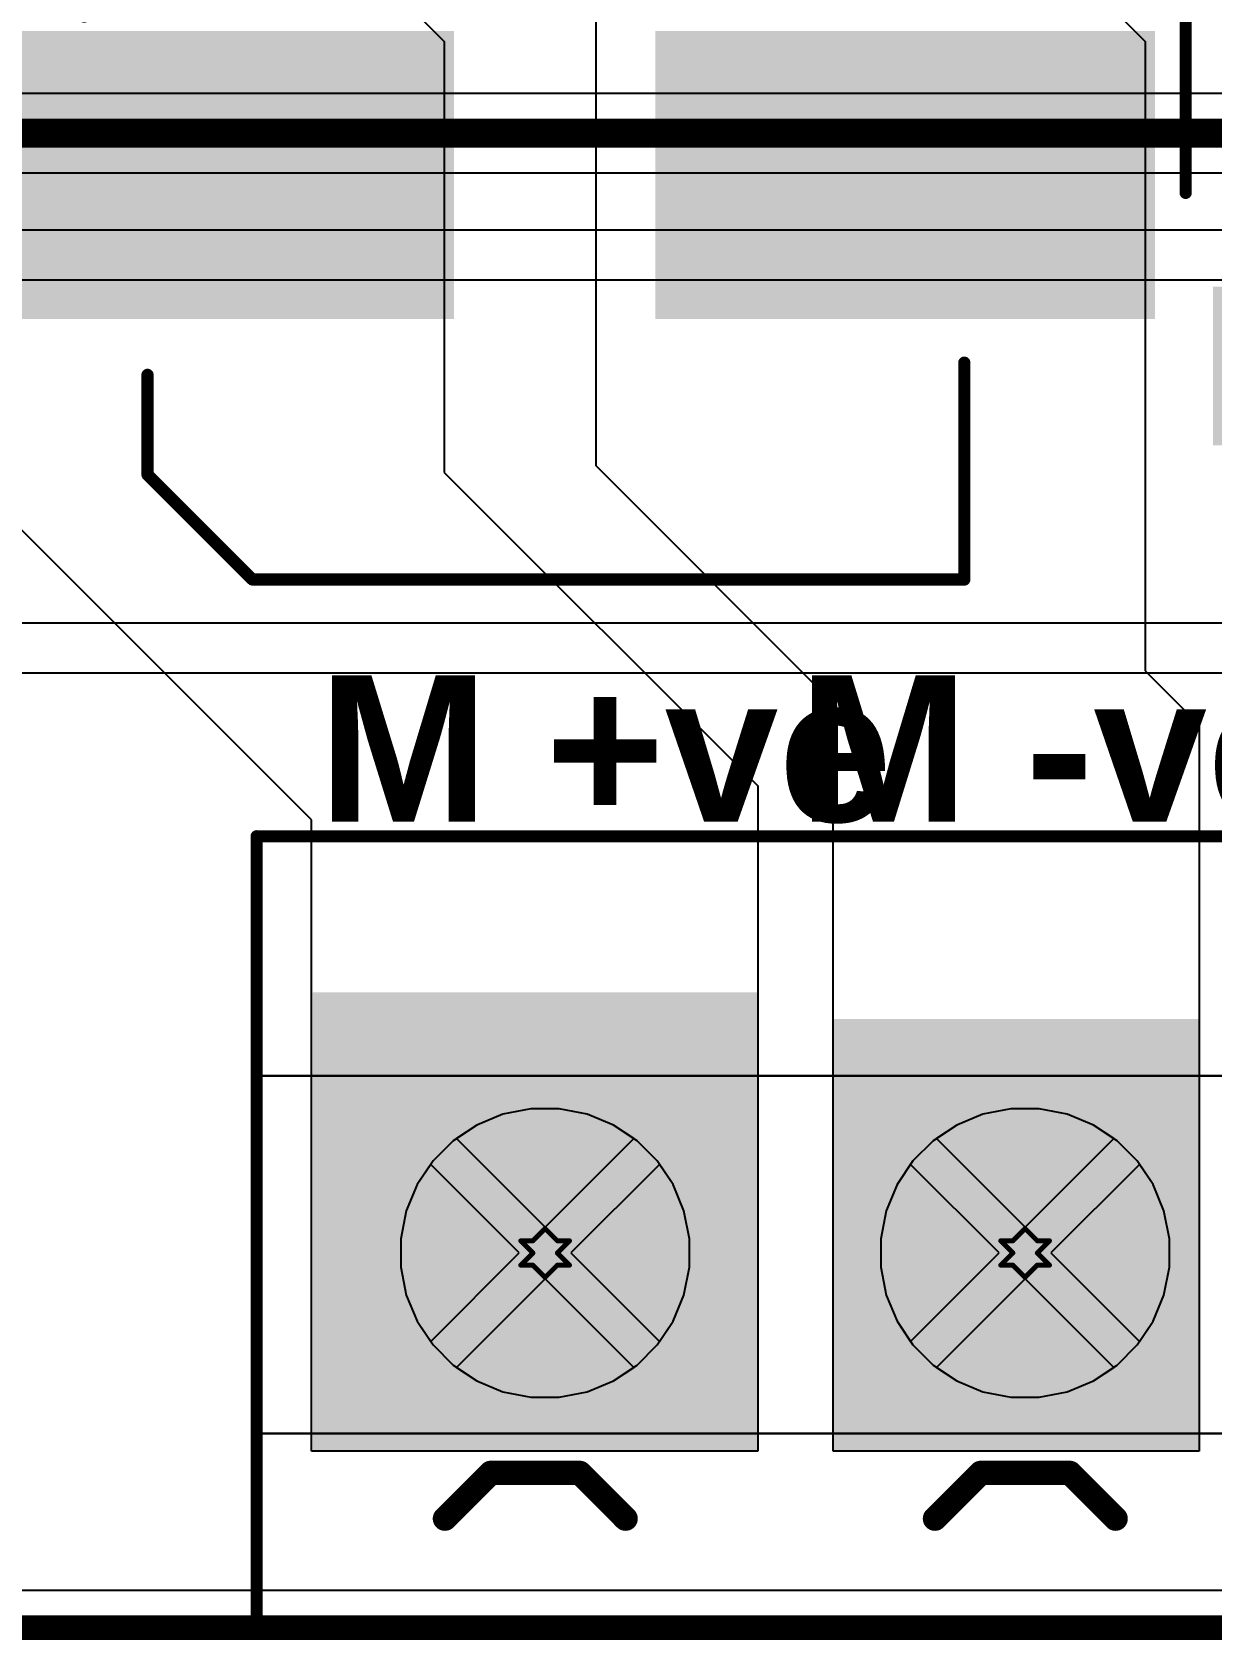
# Model space of a CAD drawing. Header units: inches. Extents: x 0 to 5401, y 0 to 5414.
# Drawn here: x 41.73 to 54.02, y -0.13 to 16.63 of the extents above; entities that cross this region are included whole.
import ezdxf

# ---------------------------------------------------------------- set-up
doc = ezdxf.new("R2010")
doc.units = ezdxf.units.IN
for name, color, linetype in [('Board Outline', 216, 'Continuous'), ('Bottom Layer', 5, 'Continuous'), ('Bottom Solder', 6, 'Continuous'), ('Drill Drawing', 1, 'Continuous'), ('Layer 1', 16, 'Continuous'), ('Layer 2', 76, 'Continuous'), ('Multi-Layer', 9, 'Continuous'), ('Pad Holes', 156, 'Continuous'), ('Top Layer', 1, 'Continuous'), ('Top Overlay', 2, 'Continuous'), ('Top Paste', 8, 'Continuous'), ('Top Solder', 216, 'Continuous')]:
    doc.layers.add(name, color=color, linetype=linetype)
doc.styles.add('Arial_Bold', font='', dxfattribs={"height": 0.2})
doc.styles.get('Arial_Bold').set_extended_font_data('Arial', bold=True)

# ---------------------------------------------------------------- blocks, each defined once
blk = doc.blocks.new('SOP_4_2_54_20')
at = {"layer": 'Top Layer'}
for points in [[(-3.85, 1.67), (-2.4, 1.67), (-2.4, 0.87), (-3.85, 0.87)], [(2.4, 1.67), (3.85, 1.67), (3.85, 0.87), (2.4, 0.87)], [(-3.85, -0.87), (-2.4, -0.87), (-2.4, -1.67), (-3.85, -1.67)], [(2.4, -0.87), (3.85, -0.87), (3.85, -1.67), (2.4, -1.67)]]:
    blk.add_hatch(color=1, dxfattribs=at).paths.add_polyline_path(points)
at = {"layer": 'Top Paste'}
for points in [[(-3.85, 1.67), (-2.4, 1.67), (-2.4, 0.87), (-3.85, 0.87)], [(2.4, 1.67), (3.85, 1.67), (3.85, 0.87), (2.4, 0.87)], [(-3.85, -0.87), (-2.4, -0.87), (-2.4, -1.67), (-3.85, -1.67)], [(2.4, -0.87), (3.85, -0.87), (3.85, -1.67), (2.4, -1.67)]]:
    blk.add_hatch(color=8, dxfattribs=at).paths.add_polyline_path(points)
at = {"layer": 'Top Solder'}
for points in [[(-3.952, 1.772), (-2.298, 1.772), (-2.298, 0.768), (-3.952, 0.768)], [(2.298, 1.772), (3.952, 1.772), (3.952, 0.768), (2.298, 0.768)], [(-3.952, -0.768), (-2.298, -0.768), (-2.298, -1.772), (-3.952, -1.772)], [(2.298, -0.768), (3.952, -0.768), (3.952, -1.772), (2.298, -1.772)]]:
    blk.add_hatch(color=216, dxfattribs=at).paths.add_polyline_path(points)
at = {"layer": 'Top Overlay'}
for points in [[(-1.321, 2.057, 0.127, 0.127, 0), (1.676, 2.057, 0.127, 0.127, 0)], [(-4.14, 1.473, 0.127, 0.127, 0), (-4.013, 1.346, 0.127, 0.127, 0)], [(-4.14, 1.473, 0.127, 0.127, 0), (-4.14, 1.219, 0.127, 0.127, 0)], [(-4.013, 1.346, 0.127, 0.127, 0), (-4.14, 1.219, 0.127, 0.127, 0)], [(-1.321, -2.057, 0.127, 0.127, 0), (1.676, -2.057, 0.127, 0.127, 0)]]:
    blk.add_lwpolyline(points, format="xyseb", dxfattribs=at)
for points in [[(-1.353, 2.057, 0.0635, 0.0635, 1), (-1.289, 2.057, 0.0635, 0.0635, 1)], [(1.645, 2.057, 0.0635, 0.0635, 1), (1.708, 2.057, 0.0635, 0.0635, 1)], [(-4.172, 1.473, 0.0635, 0.0635, 1), (-4.108, 1.473, 0.0635, 0.0635, 1)], [(-4.172, 1.473, 0.0635, 0.0635, 1), (-4.108, 1.473, 0.0635, 0.0635, 1)], [(-4.045, 1.346, 0.0635, 0.0635, 1), (-3.981, 1.346, 0.0635, 0.0635, 1)], [(-4.045, 1.346, 0.0635, 0.0635, 1), (-3.981, 1.346, 0.0635, 0.0635, 1)], [(-4.172, 1.219, 0.0635, 0.0635, 1), (-4.108, 1.219, 0.0635, 0.0635, 1)], [(-4.172, 1.219, 0.0635, 0.0635, 1), (-4.108, 1.219, 0.0635, 0.0635, 1)], [(-1.353, -2.057, 0.0635, 0.0635, 1), (-1.289, -2.057, 0.0635, 0.0635, 1)], [(1.645, -2.057, 0.0635, 0.0635, 1), (1.708, -2.057, 0.0635, 0.0635, 1)]]:
    blk.add_lwpolyline(points, format="xyseb", close=True, dxfattribs=at)
blk = doc.blocks.new('WJ127_5_0_5P_184')
at = {"layer": 'Bottom Layer'}
h = blk.add_hatch(color=5, dxfattribs=at)
edge = h.paths.add_edge_path()
edge.add_arc((-10, 0), 1.25, 0, 360)
h = blk.add_hatch(color=5, dxfattribs=at)
edge = h.paths.add_edge_path()
edge.add_arc((-5, 0), 1.25, 0, 360)
h = blk.add_hatch(color=5, dxfattribs=at)
edge = h.paths.add_edge_path()
edge.add_arc((0, 0), 1.25, 0, 360)
h = blk.add_hatch(color=5, dxfattribs=at)
edge = h.paths.add_edge_path()
edge.add_arc((5, 0), 1.25, 0, 360)
h = blk.add_hatch(color=5, dxfattribs=at)
edge = h.paths.add_edge_path()
edge.add_arc((10, 0), 1.25, 0, 360)
at = {"layer": 'Bottom Solder'}
h = blk.add_hatch(color=6, dxfattribs=at)
edge = h.paths.add_edge_path()
edge.add_arc((-10, 0), 1.352, 0, 360)
h = blk.add_hatch(color=6, dxfattribs=at)
edge = h.paths.add_edge_path()
edge.add_arc((-5, 0), 1.352, 0, 360)
h = blk.add_hatch(color=6, dxfattribs=at)
edge = h.paths.add_edge_path()
edge.add_arc((0, 0), 1.352, 0, 360)
h = blk.add_hatch(color=6, dxfattribs=at)
edge = h.paths.add_edge_path()
edge.add_arc((5, 0), 1.352, 0, 360)
h = blk.add_hatch(color=6, dxfattribs=at)
edge = h.paths.add_edge_path()
edge.add_arc((10, 0), 1.352, 0, 360)
at = {"layer": 'Layer 1'}
h = blk.add_hatch(color=16, dxfattribs=at)
edge = h.paths.add_edge_path()
edge.add_arc((-10, 0), 1.25, 0, 360)
h = blk.add_hatch(color=16, dxfattribs=at)
edge = h.paths.add_edge_path()
edge.add_arc((-5, 0), 1.25, 0, 360)
h = blk.add_hatch(color=16, dxfattribs=at)
edge = h.paths.add_edge_path()
edge.add_arc((0, 0), 1.25, 0, 360)
h = blk.add_hatch(color=16, dxfattribs=at)
edge = h.paths.add_edge_path()
edge.add_arc((5, 0), 1.25, 0, 360)
h = blk.add_hatch(color=16, dxfattribs=at)
edge = h.paths.add_edge_path()
edge.add_arc((10, 0), 1.25, 0, 360)
at = {"layer": 'Layer 2'}
h = blk.add_hatch(color=76, dxfattribs=at)
edge = h.paths.add_edge_path()
edge.add_arc((-10, 0), 1.25, 0, 360)
h = blk.add_hatch(color=76, dxfattribs=at)
edge = h.paths.add_edge_path()
edge.add_arc((-5, 0), 1.25, 0, 360)
h = blk.add_hatch(color=76, dxfattribs=at)
edge = h.paths.add_edge_path()
edge.add_arc((0, 0), 1.25, 0, 360)
h = blk.add_hatch(color=76, dxfattribs=at)
edge = h.paths.add_edge_path()
edge.add_arc((5, 0), 1.25, 0, 360)
h = blk.add_hatch(color=76, dxfattribs=at)
edge = h.paths.add_edge_path()
edge.add_arc((10, 0), 1.25, 0, 360)
at = {"layer": 'Multi-Layer'}
h = blk.add_hatch(color=9, dxfattribs=at)
edge = h.paths.add_edge_path()
edge.add_arc((-10, 0), 1.25, 0, 360)
h = blk.add_hatch(color=9, dxfattribs=at)
edge = h.paths.add_edge_path()
edge.add_arc((-5, 0), 1.25, 0, 360)
h = blk.add_hatch(color=9, dxfattribs=at)
edge = h.paths.add_edge_path()
edge.add_arc((0, 0), 1.25, 0, 360)
h = blk.add_hatch(color=9, dxfattribs=at)
edge = h.paths.add_edge_path()
edge.add_arc((5, 0), 1.25, 0, 360)
h = blk.add_hatch(color=9, dxfattribs=at)
edge = h.paths.add_edge_path()
edge.add_arc((10, 0), 1.25, 0, 360)
at = {"layer": 'Pad Holes'}
h = blk.add_hatch(color=7, dxfattribs=at)
edge = h.paths.add_edge_path()
edge.add_arc((-10, 0), 0.65, 0, 360)
h = blk.add_hatch(color=7, dxfattribs=at)
edge = h.paths.add_edge_path()
edge.add_arc((-5, 0), 0.65, 0, 360)
h = blk.add_hatch(color=7, dxfattribs=at)
edge = h.paths.add_edge_path()
edge.add_arc((0, 0), 0.65, 0, 360)
h = blk.add_hatch(color=7, dxfattribs=at)
edge = h.paths.add_edge_path()
edge.add_arc((5, 0), 0.65, 0, 360)
h = blk.add_hatch(color=7, dxfattribs=at)
edge = h.paths.add_edge_path()
edge.add_arc((10, 0), 0.65, 0, 360)
at = {"layer": 'Top Layer'}
h = blk.add_hatch(color=1, dxfattribs=at)
edge = h.paths.add_edge_path()
edge.add_arc((-10, 0), 1.25, 0, 360)
h = blk.add_hatch(color=1, dxfattribs=at)
edge = h.paths.add_edge_path()
edge.add_arc((-5, 0), 1.25, 0, 360)
h = blk.add_hatch(color=1, dxfattribs=at)
edge = h.paths.add_edge_path()
edge.add_arc((0, 0), 1.25, 0, 360)
h = blk.add_hatch(color=1, dxfattribs=at)
edge = h.paths.add_edge_path()
edge.add_arc((5, 0), 1.25, 0, 360)
h = blk.add_hatch(color=1, dxfattribs=at)
edge = h.paths.add_edge_path()
edge.add_arc((10, 0), 1.25, 0, 360)
at = {"layer": 'Top Solder'}
h = blk.add_hatch(color=216, dxfattribs=at)
edge = h.paths.add_edge_path()
edge.add_arc((-10, 0), 1.352, 0, 360)
h = blk.add_hatch(color=216, dxfattribs=at)
edge = h.paths.add_edge_path()
edge.add_arc((-5, 0), 1.352, 0, 360)
h = blk.add_hatch(color=216, dxfattribs=at)
edge = h.paths.add_edge_path()
edge.add_arc((0, 0), 1.352, 0, 360)
h = blk.add_hatch(color=216, dxfattribs=at)
edge = h.paths.add_edge_path()
edge.add_arc((5, 0), 1.352, 0, 360)
h = blk.add_hatch(color=216, dxfattribs=at)
edge = h.paths.add_edge_path()
edge.add_arc((10, 0), 1.352, 0, 360)
at = {"layer": 'Top Overlay'}
for points in [[(-13.005, 4.343, 0.127, 0.127, 0), (12.548, 4.343, 0.127, 0.127, 0)], [(-13.005, -3.912, 0.127, 0.127, 0), (-13.005, 4.343, 0.127, 0.127, 0)], [(12.548, -3.912, 0.127, 0.127, 0), (12.548, 4.343, 0.127, 0.127, 0)], [(-11.044, -2.769, 0.254, 0.254, 0), (-10.567, -2.292, 0.254, 0.254, 0)], [(-10.567, -2.292, 0.254, 0.254, 0), (-9.638, -2.292, 0.254, 0.254, 0)], [(-9.638, -2.292, 0.254, 0.254, 0), (-9.162, -2.769, 0.254, 0.254, 0)], [(-5.938, -2.769, 0.254, 0.254, 0), (-5.461, -2.292, 0.254, 0.254, 0)], [(-5.461, -2.292, 0.254, 0.254, 0), (-4.533, -2.292, 0.254, 0.254, 0)], [(-4.533, -2.292, 0.254, 0.254, 0), (-4.056, -2.769, 0.254, 0.254, 0)], [(-0.833, -2.769, 0.254, 0.254, 0), (-0.356, -2.292, 0.254, 0.254, 0)], [(-0.356, -2.292, 0.254, 0.254, 0), (0.572, -2.292, 0.254, 0.254, 0)], [(0.572, -2.292, 0.254, 0.254, 0), (1.049, -2.769, 0.254, 0.254, 0)], [(4.109, -2.769, 0.254, 0.254, 0), (4.586, -2.292, 0.254, 0.254, 0)], [(4.586, -2.292, 0.254, 0.254, 0), (5.514, -2.292, 0.254, 0.254, 0)], [(5.514, -2.292, 0.254, 0.254, 0), (5.991, -2.769, 0.254, 0.254, 0)], [(9.138, -2.769, 0.254, 0.254, 0), (9.615, -2.292, 0.254, 0.254, 0)], [(9.615, -2.292, 0.254, 0.254, 0), (10.543, -2.292, 0.254, 0.254, 0)], [(10.543, -2.292, 0.254, 0.254, 0), (11.02, -2.769, 0.254, 0.254, 0)], [(-13.005, -3.912, 0.127, 0.127, 0), (12.548, -3.912, 0.127, 0.127, 0)]]:
    blk.add_lwpolyline(points, format="xyseb", dxfattribs=at)
for points in [[(-13.037, 4.343, 0.0635, 0.0635, 1), (-12.973, 4.343, 0.0635, 0.0635, 1)], [(-13.037, 4.343, 0.0635, 0.0635, 1), (-12.973, 4.343, 0.0635, 0.0635, 1)], [(12.516, 4.343, 0.0635, 0.0635, 1), (12.579, 4.343, 0.0635, 0.0635, 1)], [(12.516, 4.343, 0.0635, 0.0635, 1), (12.579, 4.343, 0.0635, 0.0635, 1)], [(-10.63, -2.292, 0.127, 0.127, 1), (-10.503, -2.292, 0.127, 0.127, 1)], [(-10.63, -2.292, 0.127, 0.127, 1), (-10.503, -2.292, 0.127, 0.127, 1)], [(-9.702, -2.292, 0.127, 0.127, 1), (-9.575, -2.292, 0.127, 0.127, 1)], [(-9.702, -2.292, 0.127, 0.127, 1), (-9.575, -2.292, 0.127, 0.127, 1)], [(-5.525, -2.292, 0.127, 0.127, 1), (-5.398, -2.292, 0.127, 0.127, 1)], [(-5.525, -2.292, 0.127, 0.127, 1), (-5.398, -2.292, 0.127, 0.127, 1)], [(-4.597, -2.292, 0.127, 0.127, 1), (-4.47, -2.292, 0.127, 0.127, 1)], [(-4.597, -2.292, 0.127, 0.127, 1), (-4.47, -2.292, 0.127, 0.127, 1)], [(-0.42, -2.292, 0.127, 0.127, 1), (-0.293, -2.292, 0.127, 0.127, 1)], [(-0.42, -2.292, 0.127, 0.127, 1), (-0.293, -2.292, 0.127, 0.127, 1)], [(0.509, -2.292, 0.127, 0.127, 1), (0.636, -2.292, 0.127, 0.127, 1)], [(0.509, -2.292, 0.127, 0.127, 1), (0.636, -2.292, 0.127, 0.127, 1)], [(4.522, -2.292, 0.127, 0.127, 1), (4.649, -2.292, 0.127, 0.127, 1)], [(4.522, -2.292, 0.127, 0.127, 1), (4.649, -2.292, 0.127, 0.127, 1)], [(5.45, -2.292, 0.127, 0.127, 1), (5.577, -2.292, 0.127, 0.127, 1)], [(5.45, -2.292, 0.127, 0.127, 1), (5.577, -2.292, 0.127, 0.127, 1)], [(9.551, -2.292, 0.127, 0.127, 1), (9.678, -2.292, 0.127, 0.127, 1)], [(9.551, -2.292, 0.127, 0.127, 1), (9.678, -2.292, 0.127, 0.127, 1)], [(10.48, -2.292, 0.127, 0.127, 1), (10.607, -2.292, 0.127, 0.127, 1)], [(10.48, -2.292, 0.127, 0.127, 1), (10.607, -2.292, 0.127, 0.127, 1)], [(-11.107, -2.769, 0.127, 0.127, 1), (-10.98, -2.769, 0.127, 0.127, 1)], [(-9.225, -2.769, 0.127, 0.127, 1), (-9.098, -2.769, 0.127, 0.127, 1)], [(-6.002, -2.769, 0.127, 0.127, 1), (-5.875, -2.769, 0.127, 0.127, 1)], [(-4.12, -2.769, 0.127, 0.127, 1), (-3.993, -2.769, 0.127, 0.127, 1)], [(-0.896, -2.769, 0.127, 0.127, 1), (-0.769, -2.769, 0.127, 0.127, 1)], [(0.985, -2.769, 0.127, 0.127, 1), (1.112, -2.769, 0.127, 0.127, 1)], [(4.045, -2.769, 0.127, 0.127, 1), (4.172, -2.769, 0.127, 0.127, 1)], [(5.927, -2.769, 0.127, 0.127, 1), (6.054, -2.769, 0.127, 0.127, 1)], [(9.075, -2.769, 0.127, 0.127, 1), (9.202, -2.769, 0.127, 0.127, 1)], [(10.956, -2.769, 0.127, 0.127, 1), (11.083, -2.769, 0.127, 0.127, 1)], [(-13.037, -3.912, 0.0635, 0.0635, 1), (-12.973, -3.912, 0.0635, 0.0635, 1)], [(-13.037, -3.912, 0.0635, 0.0635, 1), (-12.973, -3.912, 0.0635, 0.0635, 1)], [(12.516, -3.912, 0.0635, 0.0635, 1), (12.579, -3.912, 0.0635, 0.0635, 1)], [(12.516, -3.912, 0.0635, 0.0635, 1), (12.579, -3.912, 0.0635, 0.0635, 1)]]:
    blk.add_lwpolyline(points, format="xyseb", close=True, dxfattribs=at)
blk = doc.blocks.new('UWX1E101MCL1GB__270')
at = {"layer": 'Top Layer'}
for points in [[(-1.15, 1.4), (-1.15, -1.4), (-6.15, -1.4), (-6.15, 1.4)], [(6.15, 1.4), (6.15, -1.4), (1.15, -1.4), (1.15, 1.4)]]:
    blk.add_hatch(color=1, dxfattribs=at).paths.add_polyline_path(points)
at = {"layer": 'Top Paste'}
for points in [[(-1.15, 1.4), (-1.15, -1.4), (-6.15, -1.4), (-6.15, 1.4)], [(6.15, 1.4), (6.15, -1.4), (1.15, -1.4), (1.15, 1.4)]]:
    blk.add_hatch(color=8, dxfattribs=at).paths.add_polyline_path(points)
at = {"layer": 'Top Solder'}
for points in [[(-1.048, 1.502), (-1.048, -1.502), (-6.252, -1.502), (-6.252, 1.502)], [(6.252, 1.502), (6.252, -1.502), (1.048, -1.502), (1.048, 1.502)]]:
    blk.add_hatch(color=216, dxfattribs=at).paths.add_polyline_path(points)
at = {"layer": 'Top Overlay'}
for points in [[(-4.242, 3.124, 0.127, 0.127, 0), (-3.15, 4.216, 0.127, 0.127, 0)], [(-3.15, 4.216, 0.127, 0.127, 0), (4.267, 4.216, 0.127, 0.127, 0)], [(4.267, 1.956, 0.127, 0.127, 0), (4.267, 4.216, 0.127, 0.127, 0)], [(-4.242, 2.083, 0.127, 0.127, 0), (-4.242, 3.124, 0.127, 0.127, 0)], [(-4.902, 1.651, 0.127, 0.127, 0), (-4.902, 2.261, 0.127, 0.127, 0)], [(-5.207, 1.956, 0.127, 0.127, 0), (-4.597, 1.956, 0.127, 0.127, 0)], [(4.267, -4.216, 0.127, 0.127, 0), (4.267, -1.956, 0.127, 0.127, 0)], [(-4.242, -3.124, 0.127, 0.127, 0), (-4.242, -2.083, 0.127, 0.127, 0)], [(-4.242, -3.124, 0.127, 0.127, 0), (-3.15, -4.216, 0.127, 0.127, 0)], [(-3.15, -4.216, 0.127, 0.127, 0), (4.267, -4.216, 0.127, 0.127, 0)]]:
    blk.add_lwpolyline(points, format="xyseb", dxfattribs=at)
for points in [[(-3.181, 4.216, 0.0635, 0.0635, 1), (-3.118, 4.216, 0.0635, 0.0635, 1)], [(-3.181, 4.216, 0.0635, 0.0635, 1), (-3.118, 4.216, 0.0635, 0.0635, 1)], [(4.235, 4.216, 0.0635, 0.0635, 1), (4.299, 4.216, 0.0635, 0.0635, 1)], [(4.235, 4.216, 0.0635, 0.0635, 1), (4.299, 4.216, 0.0635, 0.0635, 1)], [(-4.274, 3.124, 0.0635, 0.0635, 1), (-4.21, 3.124, 0.0635, 0.0635, 1)], [(-4.274, 3.124, 0.0635, 0.0635, 1), (-4.21, 3.124, 0.0635, 0.0635, 1)], [(-4.934, 2.261, 0.0635, 0.0635, 1), (-4.87, 2.261, 0.0635, 0.0635, 1)], [(-5.239, 1.956, 0.0635, 0.0635, 1), (-5.175, 1.956, 0.0635, 0.0635, 1)], [(-4.629, 1.956, 0.0635, 0.0635, 1), (-4.566, 1.956, 0.0635, 0.0635, 1)], [(-4.274, 2.083, 0.0635, 0.0635, 1), (-4.21, 2.083, 0.0635, 0.0635, 1)], [(4.235, 1.956, 0.0635, 0.0635, 1), (4.299, 1.956, 0.0635, 0.0635, 1)], [(-4.934, 1.651, 0.0635, 0.0635, 1), (-4.87, 1.651, 0.0635, 0.0635, 1)], [(4.235, -1.956, 0.0635, 0.0635, 1), (4.299, -1.956, 0.0635, 0.0635, 1)], [(-4.274, -2.083, 0.0635, 0.0635, 1), (-4.21, -2.083, 0.0635, 0.0635, 1)], [(-4.274, -3.124, 0.0635, 0.0635, 1), (-4.21, -3.124, 0.0635, 0.0635, 1)], [(-4.274, -3.124, 0.0635, 0.0635, 1), (-4.21, -3.124, 0.0635, 0.0635, 1)], [(-3.181, -4.216, 0.0635, 0.0635, 1), (-3.118, -4.216, 0.0635, 0.0635, 1)], [(-3.181, -4.216, 0.0635, 0.0635, 1), (-3.118, -4.216, 0.0635, 0.0635, 1)], [(4.235, -4.216, 0.0635, 0.0635, 1), (4.299, -4.216, 0.0635, 0.0635, 1)], [(4.235, -4.216, 0.0635, 0.0635, 1), (4.299, -4.216, 0.0635, 0.0635, 1)]]:
    blk.add_lwpolyline(points, format="xyseb", close=True, dxfattribs=at)

msp = doc.modelspace()

# ---------------------------------------------------------------- hatches: boundary and pattern name
at = {"layer": 'Top Layer'}
for points in [[(44.649, 1.84), (49.285, 1.84), (49.285, 6.621), (44.649, 6.621)], [(50.072, 1.84), (53.882, 1.84), (53.882, 6.342), (50.072, 6.342)]]:
    msp.add_hatch(color=1, dxfattribs=at).paths.add_polyline_path(points)

# ---------------------------------------------------------------- linework, layer by layer
at = {"layer": 'Board Outline'}
msp.add_lwpolyline([(0, 0, 0.254, 0.254, 0), (150, 0, 0.254, 0.254, 0)], format="xyseb", dxfattribs=at)
at = {"layer": 'Bottom Layer'}
for p, q in [((142.792, 15.991), (38.513, 15.991)), ((38.341, 15.162), (142.964, 15.162)), ((44.065, 2.024), (44.065, 5.753)), ((44.065, 5.753), (69.618, 5.753)), ((69.618, 5.753), (44.065, 5.753)), ((44.065, 5.753), (44.065, 2.024)), ((69.618, 2.024), (44.065, 2.024)), ((44.065, 2.024), (69.618, 2.024)), ((145.483, 0.388), (4.517, 0.388))]:
    msp.add_line(p, q, dxfattribs=at)
msp.add_lwpolyline([(38.341, 15.576, 0.305, 0.305, 0), (142.964, 15.576, 0.305, 0.305, 0)], format="xyseb", dxfattribs=at)
at = {"layer": 'Drill Drawing'}
for points in [[(46.816, 4.032, 0.0508, 0.0508, 0), (46.943, 3.905, 0.0508, 0.0508, 0)], [(46.816, 4.032, 0.0508, 0.0508, 0), (46.943, 4.032, 0.0508, 0.0508, 0)], [(46.943, 4.032, 0.0508, 0.0508, 0), (47.07, 4.159, 0.0508, 0.0508, 0)], [(47.07, 4.159, 0.0508, 0.0508, 0), (47.197, 4.032, 0.0508, 0.0508, 0)], [(47.197, 4.032, 0.0508, 0.0508, 0), (47.324, 4.032, 0.0508, 0.0508, 0)], [(47.197, 3.905, 0.0508, 0.0508, 0), (47.324, 4.032, 0.0508, 0.0508, 0)], [(51.816, 4.032, 0.0508, 0.0508, 0), (51.943, 3.905, 0.0508, 0.0508, 0)], [(51.816, 4.032, 0.0508, 0.0508, 0), (51.943, 4.032, 0.0508, 0.0508, 0)], [(51.943, 4.032, 0.0508, 0.0508, 0), (52.07, 4.159, 0.0508, 0.0508, 0)], [(52.07, 4.159, 0.0508, 0.0508, 0), (52.197, 4.032, 0.0508, 0.0508, 0)], [(52.197, 4.032, 0.0508, 0.0508, 0), (52.324, 4.032, 0.0508, 0.0508, 0)], [(52.197, 3.905, 0.0508, 0.0508, 0), (52.324, 4.032, 0.0508, 0.0508, 0)], [(46.816, 3.778, 0.0508, 0.0508, 0), (46.943, 3.905, 0.0508, 0.0508, 0)], [(47.197, 3.905, 0.0508, 0.0508, 0), (47.324, 3.778, 0.0508, 0.0508, 0)], [(51.816, 3.778, 0.0508, 0.0508, 0), (51.943, 3.905, 0.0508, 0.0508, 0)], [(52.197, 3.905, 0.0508, 0.0508, 0), (52.324, 3.778, 0.0508, 0.0508, 0)], [(46.816, 3.778, 0.0508, 0.0508, 0), (46.943, 3.778, 0.0508, 0.0508, 0)], [(46.943, 3.778, 0.0508, 0.0508, 0), (47.07, 3.651, 0.0508, 0.0508, 0)], [(47.07, 3.651, 0.0508, 0.0508, 0), (47.197, 3.778, 0.0508, 0.0508, 0)], [(47.197, 3.778, 0.0508, 0.0508, 0), (47.324, 3.778, 0.0508, 0.0508, 0)], [(51.816, 3.778, 0.0508, 0.0508, 0), (51.943, 3.778, 0.0508, 0.0508, 0)], [(51.943, 3.778, 0.0508, 0.0508, 0), (52.07, 3.651, 0.0508, 0.0508, 0)], [(52.07, 3.651, 0.0508, 0.0508, 0), (52.197, 3.778, 0.0508, 0.0508, 0)], [(52.197, 3.778, 0.0508, 0.0508, 0), (52.324, 3.778, 0.0508, 0.0508, 0)]]:
    msp.add_lwpolyline(points, format="xyseb", dxfattribs=at)
for points in [[(46.803, 4.032, 0.0254, 0.0254, 1), (46.829, 4.032, 0.0254, 0.0254, 1)], [(46.803, 4.032, 0.0254, 0.0254, 1), (46.829, 4.032, 0.0254, 0.0254, 1)], [(46.93, 4.032, 0.0254, 0.0254, 1), (46.956, 4.032, 0.0254, 0.0254, 1)], [(46.93, 4.032, 0.0254, 0.0254, 1), (46.956, 4.032, 0.0254, 0.0254, 1)], [(47.057, 4.159, 0.0254, 0.0254, 1), (47.083, 4.159, 0.0254, 0.0254, 1)], [(47.057, 4.159, 0.0254, 0.0254, 1), (47.083, 4.159, 0.0254, 0.0254, 1)], [(47.184, 4.032, 0.0254, 0.0254, 1), (47.21, 4.032, 0.0254, 0.0254, 1)], [(47.184, 4.032, 0.0254, 0.0254, 1), (47.21, 4.032, 0.0254, 0.0254, 1)], [(47.311, 4.032, 0.0254, 0.0254, 1), (47.337, 4.032, 0.0254, 0.0254, 1)], [(47.311, 4.032, 0.0254, 0.0254, 1), (47.337, 4.032, 0.0254, 0.0254, 1)], [(51.803, 4.032, 0.0254, 0.0254, 1), (51.829, 4.032, 0.0254, 0.0254, 1)], [(51.803, 4.032, 0.0254, 0.0254, 1), (51.829, 4.032, 0.0254, 0.0254, 1)], [(51.93, 4.032, 0.0254, 0.0254, 1), (51.956, 4.032, 0.0254, 0.0254, 1)], [(51.93, 4.032, 0.0254, 0.0254, 1), (51.956, 4.032, 0.0254, 0.0254, 1)], [(52.057, 4.159, 0.0254, 0.0254, 1), (52.083, 4.159, 0.0254, 0.0254, 1)], [(52.057, 4.159, 0.0254, 0.0254, 1), (52.083, 4.159, 0.0254, 0.0254, 1)], [(52.184, 4.032, 0.0254, 0.0254, 1), (52.21, 4.032, 0.0254, 0.0254, 1)], [(52.184, 4.032, 0.0254, 0.0254, 1), (52.21, 4.032, 0.0254, 0.0254, 1)], [(52.311, 4.032, 0.0254, 0.0254, 1), (52.337, 4.032, 0.0254, 0.0254, 1)], [(52.311, 4.032, 0.0254, 0.0254, 1), (52.337, 4.032, 0.0254, 0.0254, 1)], [(46.93, 3.905, 0.0254, 0.0254, 1), (46.956, 3.905, 0.0254, 0.0254, 1)], [(46.93, 3.905, 0.0254, 0.0254, 1), (46.956, 3.905, 0.0254, 0.0254, 1)], [(47.184, 3.905, 0.0254, 0.0254, 1), (47.21, 3.905, 0.0254, 0.0254, 1)], [(47.184, 3.905, 0.0254, 0.0254, 1), (47.21, 3.905, 0.0254, 0.0254, 1)], [(51.93, 3.905, 0.0254, 0.0254, 1), (51.956, 3.905, 0.0254, 0.0254, 1)], [(51.93, 3.905, 0.0254, 0.0254, 1), (51.956, 3.905, 0.0254, 0.0254, 1)], [(52.184, 3.905, 0.0254, 0.0254, 1), (52.21, 3.905, 0.0254, 0.0254, 1)], [(52.184, 3.905, 0.0254, 0.0254, 1), (52.21, 3.905, 0.0254, 0.0254, 1)], [(46.803, 3.778, 0.0254, 0.0254, 1), (46.829, 3.778, 0.0254, 0.0254, 1)], [(46.803, 3.778, 0.0254, 0.0254, 1), (46.829, 3.778, 0.0254, 0.0254, 1)], [(46.93, 3.778, 0.0254, 0.0254, 1), (46.956, 3.778, 0.0254, 0.0254, 1)], [(46.93, 3.778, 0.0254, 0.0254, 1), (46.956, 3.778, 0.0254, 0.0254, 1)], [(47.184, 3.778, 0.0254, 0.0254, 1), (47.21, 3.778, 0.0254, 0.0254, 1)], [(47.184, 3.778, 0.0254, 0.0254, 1), (47.21, 3.778, 0.0254, 0.0254, 1)], [(47.311, 3.778, 0.0254, 0.0254, 1), (47.337, 3.778, 0.0254, 0.0254, 1)], [(47.311, 3.778, 0.0254, 0.0254, 1), (47.337, 3.778, 0.0254, 0.0254, 1)], [(51.803, 3.778, 0.0254, 0.0254, 1), (51.829, 3.778, 0.0254, 0.0254, 1)], [(51.803, 3.778, 0.0254, 0.0254, 1), (51.829, 3.778, 0.0254, 0.0254, 1)], [(51.93, 3.778, 0.0254, 0.0254, 1), (51.956, 3.778, 0.0254, 0.0254, 1)], [(51.93, 3.778, 0.0254, 0.0254, 1), (51.956, 3.778, 0.0254, 0.0254, 1)], [(52.184, 3.778, 0.0254, 0.0254, 1), (52.21, 3.778, 0.0254, 0.0254, 1)], [(52.184, 3.778, 0.0254, 0.0254, 1), (52.21, 3.778, 0.0254, 0.0254, 1)], [(52.311, 3.778, 0.0254, 0.0254, 1), (52.337, 3.778, 0.0254, 0.0254, 1)], [(52.311, 3.778, 0.0254, 0.0254, 1), (52.337, 3.778, 0.0254, 0.0254, 1)], [(47.057, 3.651, 0.0254, 0.0254, 1), (47.083, 3.651, 0.0254, 0.0254, 1)], [(47.057, 3.651, 0.0254, 0.0254, 1), (47.083, 3.651, 0.0254, 0.0254, 1)], [(52.057, 3.651, 0.0254, 0.0254, 1), (52.083, 3.651, 0.0254, 0.0254, 1)], [(52.057, 3.651, 0.0254, 0.0254, 1), (52.083, 3.651, 0.0254, 0.0254, 1)]]:
    msp.add_lwpolyline(points, format="xyseb", close=True, dxfattribs=at)
at = {"layer": 'Layer 1'}
for p, q in [((140.808, 10.468), (0.388, 10.468)), ((0.388, 9.95), (141.326, 9.95)), ((46.922, 5.409), (46.631, 5.351)), ((47.218, 5.409), (46.922, 5.409)), ((47.509, 5.351), (47.218, 5.409)), ((51.922, 5.409), (51.631, 5.351)), ((52.218, 5.409), (51.922, 5.409)), ((52.509, 5.351), (52.218, 5.409)), ((46.358, 5.238), (46.111, 5.073)), ((46.631, 5.351), (46.358, 5.238)), ((47.782, 5.238), (47.509, 5.351)), ((48.029, 5.073), (47.782, 5.238)), ((51.358, 5.238), (51.111, 5.073)), ((51.631, 5.351), (51.358, 5.238)), ((52.782, 5.238), (52.509, 5.351)), ((53.029, 5.073), (52.782, 5.238)), ((46.111, 5.073), (45.902, 4.864)), ((48.238, 4.864), (48.029, 5.073)), ((51.111, 5.073), (50.902, 4.864)), ((53.238, 4.864), (53.029, 5.073)), ((45.902, 4.864), (45.737, 4.617)), ((48.403, 4.617), (48.238, 4.864)), ((50.902, 4.864), (50.737, 4.617)), ((53.403, 4.617), (53.238, 4.864)), ((45.737, 4.617), (45.624, 4.344)), ((48.516, 4.344), (48.403, 4.617)), ((50.737, 4.617), (50.624, 4.344)), ((53.516, 4.344), (53.403, 4.617)), ((45.624, 4.344), (45.566, 4.053)), ((48.574, 4.053), (48.516, 4.344)), ((50.624, 4.344), (50.566, 4.053)), ((53.574, 4.053), (53.516, 4.344)), ((45.566, 4.053), (45.566, 3.757)), ((48.574, 3.757), (48.574, 4.053)), ((50.566, 4.053), (50.566, 3.757)), ((53.574, 3.757), (53.574, 4.053)), ((45.566, 3.757), (45.624, 3.466)), ((48.516, 3.466), (48.574, 3.757)), ((50.566, 3.757), (50.624, 3.466)), ((53.516, 3.466), (53.574, 3.757)), ((45.624, 3.466), (45.737, 3.193)), ((48.403, 3.193), (48.516, 3.466)), ((50.624, 3.466), (50.737, 3.193)), ((53.403, 3.193), (53.516, 3.466)), ((45.737, 3.193), (45.902, 2.946)), ((48.238, 2.946), (48.403, 3.193)), ((50.737, 3.193), (50.902, 2.946)), ((53.238, 2.946), (53.403, 3.193)), ((45.902, 2.946), (46.111, 2.737)), ((48.029, 2.737), (48.238, 2.946)), ((50.902, 2.946), (51.111, 2.737)), ((53.029, 2.737), (53.238, 2.946)), ((46.111, 2.737), (46.358, 2.572)), ((47.782, 2.572), (48.029, 2.737)), ((51.111, 2.737), (51.358, 2.572)), ((52.782, 2.572), (53.029, 2.737)), ((46.358, 2.572), (46.631, 2.459)), ((47.509, 2.459), (47.782, 2.572)), ((51.358, 2.572), (51.631, 2.459)), ((52.509, 2.459), (52.782, 2.572)), ((46.631, 2.459), (46.922, 2.401)), ((46.922, 2.401), (47.218, 2.401)), ((47.218, 2.401), (47.509, 2.459)), ((51.631, 2.459), (51.922, 2.401)), ((51.922, 2.401), (52.218, 2.401)), ((52.218, 2.401), (52.509, 2.459)), ((145.397, 0.388), (4.603, 0.388))]:
    msp.add_line(p, q, dxfattribs=at)
at = {"layer": 'Layer 2'}
for p, q in [((68.407, 14.564), (35.155, 14.564)), ((32.715, 14.046), (137.312, 14.046)), ((46.922, 5.409), (46.631, 5.351)), ((47.218, 5.409), (46.922, 5.409)), ((47.509, 5.351), (47.218, 5.409)), ((51.922, 5.409), (51.631, 5.351)), ((52.218, 5.409), (51.922, 5.409)), ((52.509, 5.351), (52.218, 5.409)), ((46.358, 5.238), (46.111, 5.073)), ((46.631, 5.351), (46.358, 5.238)), ((47.782, 5.238), (47.509, 5.351)), ((48.029, 5.073), (47.782, 5.238)), ((51.358, 5.238), (51.111, 5.073)), ((51.631, 5.351), (51.358, 5.238)), ((52.782, 5.238), (52.509, 5.351)), ((53.029, 5.073), (52.782, 5.238)), ((46.111, 5.073), (45.902, 4.864)), ((48.238, 4.864), (48.029, 5.073)), ((51.111, 5.073), (50.902, 4.864)), ((53.238, 4.864), (53.029, 5.073)), ((45.902, 4.864), (45.737, 4.617)), ((48.403, 4.617), (48.238, 4.864)), ((50.902, 4.864), (50.737, 4.617)), ((53.403, 4.617), (53.238, 4.864)), ((45.737, 4.617), (45.624, 4.344)), ((48.516, 4.344), (48.403, 4.617)), ((50.737, 4.617), (50.624, 4.344)), ((53.516, 4.344), (53.403, 4.617)), ((45.624, 4.344), (45.566, 4.053)), ((48.574, 4.053), (48.516, 4.344)), ((50.624, 4.344), (50.566, 4.053)), ((53.574, 4.053), (53.516, 4.344)), ((45.566, 4.053), (45.566, 3.757)), ((48.574, 3.757), (48.574, 4.053)), ((50.566, 4.053), (50.566, 3.757)), ((53.574, 3.757), (53.574, 4.053)), ((45.566, 3.757), (45.624, 3.466)), ((48.516, 3.466), (48.574, 3.757)), ((50.566, 3.757), (50.624, 3.466)), ((53.516, 3.466), (53.574, 3.757)), ((45.624, 3.466), (45.737, 3.193)), ((48.403, 3.193), (48.516, 3.466)), ((50.624, 3.466), (50.737, 3.193)), ((53.403, 3.193), (53.516, 3.466)), ((45.737, 3.193), (45.902, 2.946)), ((48.238, 2.946), (48.403, 3.193)), ((50.737, 3.193), (50.902, 2.946)), ((53.238, 2.946), (53.403, 3.193)), ((45.902, 2.946), (46.111, 2.737)), ((48.029, 2.737), (48.238, 2.946)), ((50.902, 2.946), (51.111, 2.737)), ((53.029, 2.737), (53.238, 2.946)), ((46.111, 2.737), (46.358, 2.572)), ((47.782, 2.572), (48.029, 2.737)), ((51.111, 2.737), (51.358, 2.572)), ((52.782, 2.572), (53.029, 2.737)), ((46.358, 2.572), (46.631, 2.459)), ((47.509, 2.459), (47.782, 2.572)), ((51.358, 2.572), (51.631, 2.459)), ((52.509, 2.459), (52.782, 2.572)), ((46.631, 2.459), (46.922, 2.401)), ((46.922, 2.401), (47.218, 2.401)), ((47.218, 2.401), (47.509, 2.459)), ((51.631, 2.459), (51.922, 2.401)), ((51.922, 2.401), (52.218, 2.401)), ((52.218, 2.401), (52.509, 2.459)), ((145.397, 0.388), (32.715, 0.388))]:
    msp.add_line(p, q, dxfattribs=at)
at = {"layer": 'Top Layer'}
for p, q in [((47.602, 12.108), (47.602, 21.626)), ((42.808, 19.744), (46.02, 16.532)), ((51.586, 18.265), (53.32, 16.532)), ((46.02, 16.532), (46.02, 12.038)), ((53.32, 16.532), (53.32, 9.971)), ((44.636, 8.418), (39.252, 13.803)), ((50.072, 9.637), (47.602, 12.108)), ((46.02, 12.038), (49.285, 8.774)), ((53.32, 9.971), (53.882, 9.409)), ((50.072, 1.84), (50.072, 9.637)), ((53.882, 9.409), (53.882, 1.84)), ((49.285, 8.774), (49.285, 1.84)), ((44.636, 1.84), (44.636, 8.418)), ((46.922, 5.409), (46.631, 5.351)), ((47.218, 5.409), (46.922, 5.409)), ((47.509, 5.351), (47.218, 5.409)), ((51.922, 5.409), (51.631, 5.351)), ((52.218, 5.409), (51.922, 5.409)), ((52.509, 5.351), (52.218, 5.409)), ((46.358, 5.238), (46.147, 5.097)), ((46.631, 5.351), (46.358, 5.238)), ((47.782, 5.238), (47.509, 5.351)), ((47.993, 5.097), (47.782, 5.238)), ((51.358, 5.238), (51.147, 5.097)), ((51.631, 5.351), (51.358, 5.238)), ((52.782, 5.238), (52.509, 5.351)), ((52.993, 5.097), (52.782, 5.238)), ((46.147, 5.097), (47.07, 4.174)), ((47.07, 4.174), (47.993, 5.097)), ((51.147, 5.097), (52.07, 4.174)), ((52.07, 4.174), (52.993, 5.097)), ((45.878, 4.828), (45.737, 4.617)), ((46.801, 3.905), (45.878, 4.828)), ((48.262, 4.828), (47.339, 3.905)), ((48.403, 4.617), (48.262, 4.828)), ((50.878, 4.828), (50.737, 4.617)), ((51.801, 3.905), (50.878, 4.828)), ((53.262, 4.828), (52.339, 3.905)), ((53.403, 4.617), (53.262, 4.828)), ((45.737, 4.617), (45.624, 4.344)), ((48.516, 4.344), (48.403, 4.617)), ((50.737, 4.617), (50.624, 4.344)), ((53.516, 4.344), (53.403, 4.617)), ((45.624, 4.344), (45.566, 4.053)), ((48.574, 4.053), (48.516, 4.344)), ((50.624, 4.344), (50.566, 4.053)), ((53.574, 4.053), (53.516, 4.344)), ((45.566, 4.053), (45.566, 3.757)), ((48.574, 3.757), (48.574, 4.053)), ((50.566, 4.053), (50.566, 3.757)), ((53.574, 3.757), (53.574, 4.053)), ((45.878, 2.982), (46.801, 3.905)), ((47.339, 3.905), (48.262, 2.982)), ((50.878, 2.982), (51.801, 3.905)), ((52.339, 3.905), (53.262, 2.982)), ((45.566, 3.757), (45.624, 3.466)), ((48.516, 3.466), (48.574, 3.757)), ((50.566, 3.757), (50.624, 3.466)), ((53.516, 3.466), (53.574, 3.757)), ((47.07, 3.636), (46.147, 2.713)), ((47.993, 2.713), (47.07, 3.636)), ((52.07, 3.636), (51.147, 2.713)), ((52.993, 2.713), (52.07, 3.636)), ((45.624, 3.466), (45.737, 3.193)), ((48.403, 3.193), (48.516, 3.466)), ((50.624, 3.466), (50.737, 3.193)), ((53.403, 3.193), (53.516, 3.466)), ((45.737, 3.193), (45.878, 2.982)), ((48.262, 2.982), (48.403, 3.193)), ((50.737, 3.193), (50.878, 2.982)), ((53.262, 2.982), (53.403, 3.193)), ((46.147, 2.713), (46.358, 2.572)), ((47.782, 2.572), (47.993, 2.713)), ((51.147, 2.713), (51.358, 2.572)), ((52.782, 2.572), (52.993, 2.713)), ((46.358, 2.572), (46.631, 2.459)), ((47.509, 2.459), (47.782, 2.572)), ((51.358, 2.572), (51.631, 2.459)), ((52.509, 2.459), (52.782, 2.572)), ((46.631, 2.459), (46.922, 2.401)), ((46.922, 2.401), (47.218, 2.401)), ((47.218, 2.401), (47.509, 2.459)), ((51.631, 2.459), (51.922, 2.401)), ((51.922, 2.401), (52.218, 2.401)), ((52.218, 2.401), (52.509, 2.459)), ((49.285, 1.84), (44.636, 1.84)), ((53.882, 1.84), (50.072, 1.84))]:
    msp.add_line(p, q, dxfattribs=at)

# ---------------------------------------------------------------- block references
at = {"rotation": 90}
msp.add_blockref('SOP_4_2_54_20', (55.8, 16.275), dxfattribs=at)
for name, p in [('UWX1E101MCL1GB__270', (47.17, 15.14)), ('WJ127_5_0_5P_184', (57.07, 3.905))]:
    msp.add_blockref(name, p)

# ---------------------------------------------------------------- texts
at = {"layer": 'Top Overlay', "style": 'Arial_Bold'}
for s, p in [('M +ve', (44.708, 8.4)), ('M -ve', (49.708, 8.4))]:
    msp.add_text(s, height=1.524, dxfattribs=at).set_placement(p)

doc.saveas('drawing.dxf')
